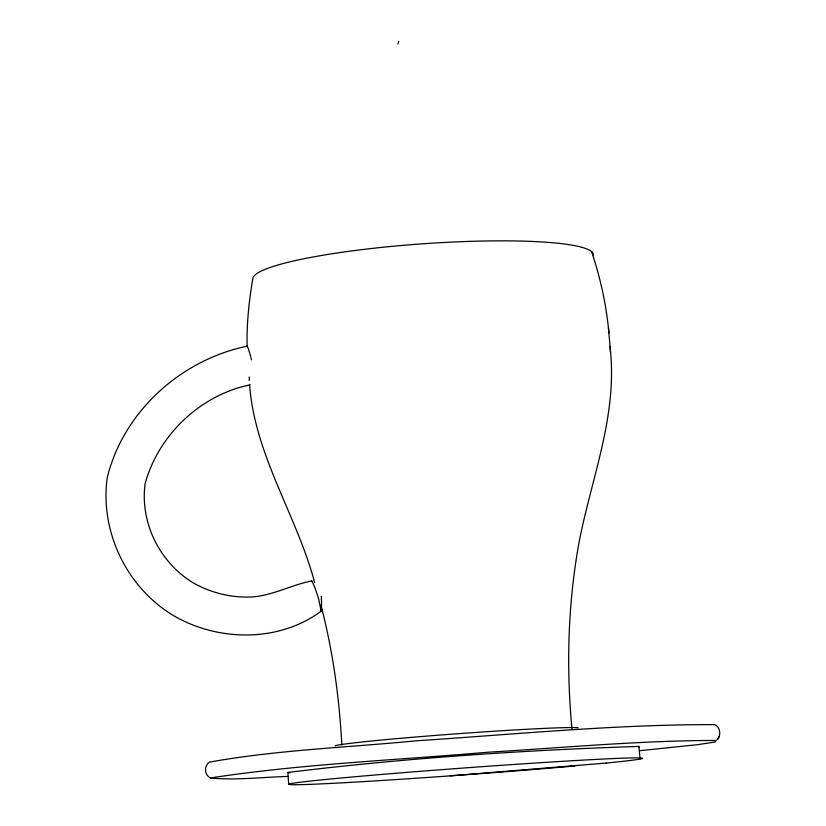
<?xml version="1.0" encoding="UTF-8"?>
<svg xmlns="http://www.w3.org/2000/svg" width="826" height="826" viewBox="0 0 826 826"><rect width="100%" height="100%" fill="white"/><g stroke="black" fill="none" stroke-linecap="round" stroke-linejoin="round"><path stroke-width="1.24" d="M247.191 346.156C180.904 359.899 123.704 411.276 107.235 477.542C99.678 532.15 127.287 588.731 174.936 616.433C219.551 641.771 279.498 642.236 321.335 611.023L321.572 603.001A15.415 0.909 86.2 0 0 321.242 596.269M397.967 43.974L398.721 41.3M320.911 610.62L321.335 611.023L321.634 608.772M719.012 736.802L717.278 739.766C721.253 735.274 720.417 727.469 714.913 724.619C615.267 724.392 515.837 734.283 416.469 740.788C347.426 747.551 277.588 749.832 209.257 762.161A9.458 9.427 -53.4 0 0 210.31 777.968C236.195 780.477 262.389 777.111 288.346 776.43M321.077 610.61L318.753 599.439A16.334 1.167 72.4 0 0 315.016 588.029L312.187 581.318A14.703 1.043 72.4 0 0 311.681 581.587M311.774 580.936C291.124 585.004 272.404 595.742 251.176 597.012C231.321 597.756 211.652 593.068 194.265 583.445C160.151 563.538 139.914 523.168 145.066 483.922C157.405 438.472 194.275 401.044 239.313 387.508L249.937 384.802M210.31 777.968C302.11 763.926 395.282 760.209 487.763 752.238C563.838 747.716 639.902 740.519 716.152 740.468L715.202 741.996L697.526 744.68L639.283 750.741M288.666 784.091L287.871 772.444C404.296 758.196 521.753 750.245 638.994 746.415L639.148 747.416M450.17 775.851L606.129 763.069M287.871 772.444L289.781 772.806M591.622 251.589C600.419 277.949 606.439 305.259 608.927 332.95M314.665 582.629C296.72 515.176 254.707 455.405 249.566 384.42M320.87 605.086C332.93 650.774 339.29 697.794 341.85 744.938M610.022 346.879C618.137 414.198 591.561 477.573 579.047 542.341C567.916 603.734 566.099 666.603 571.953 728.666M608.442 327.395L610.497 352.227M638.994 746.415L640.026 758.97M247.108 346.755C246.623 323.678 248.946 300.612 252.993 277.908A170.703 22.973 -4.1 0 1 427.579 243.474A170.703 22.973 -4.1 0 1 593.388 255.089M335.088 745.847A122.63 3.345 -4.2 0 1 451.698 734.18A122.63 3.345 -4.2 0 1 578.159 727.789M250.65 356.584A12.906 0.878 75.6 0 0 248.213 348.448A12.7 0.857 75.6 0 0 246.984 346.249M250.939 357.668A12.906 0.878 75.6 0 1 251.486 359.837M249.235 376.966A18.864 0.867 86.4 0 1 249.297 380.456M574.896 765.981A176.991 3.418 -4.2 0 1 293.24 784.71A176.991 3.418 -4.2 0 1 500.752 765.361A176.991 3.418 -4.2 0 1 606.263 763.059"/></g></svg>
